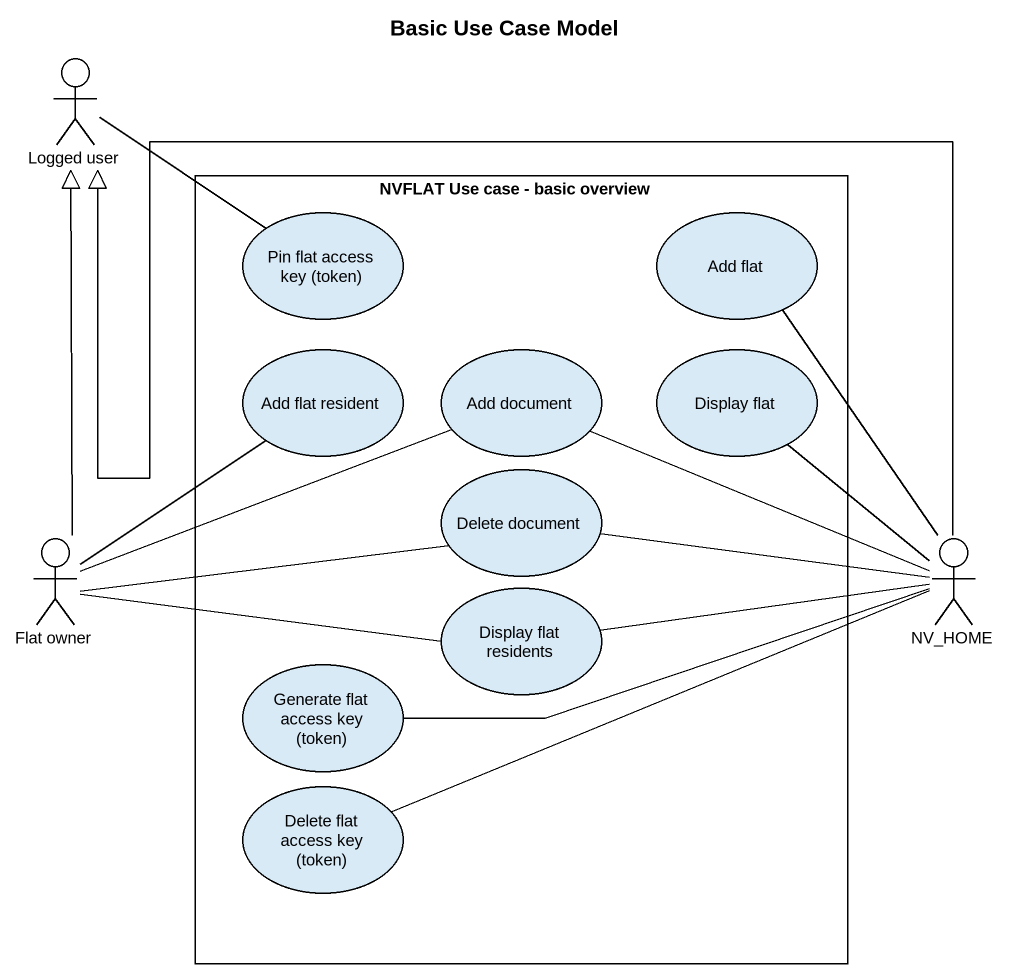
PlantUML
@startuml
title Basic Use Case Model
actor "Logged user" as Logged_user
rectangle "NVFLAT Use case - basic overview" as NVFLAT_Use_case_basic {
  usecase "Pin flat access key (token)" as Pin_flat_access_key_token
  usecase "Add flat" as Add_flat
  usecase "Add flat resident" as Add_flat_resident
  usecase "Add document" as Add_document
  usecase "Display flat" as Display_flat
  usecase "Delete document" as Delete_document
  usecase "Display flat residents" as Display_flat_residents
  usecase "Generate flat access key (token)" as Generate_flat_access_key
  usecase "Delete flat access key (token)" as Delete_flat_access_key_token
}
actor "Flat owner" as Flat_owner
actor NV_HOME
Logged_user -right- Pin_flat_access_key_token
Flat_owner -up-|> Logged_user
Flat_owner -up- Add_flat_resident
Flat_owner -right- Add_document
Flat_owner -right- Delete_document
Flat_owner -right- Display_flat_residents
NV_HOME -left-|> Logged_user
NV_HOME -up- Add_flat
NV_HOME -left- Add_document
NV_HOME -up- Display_flat
NV_HOME -left- Delete_document
NV_HOME -left- Display_flat_residents
NV_HOME -left- Generate_flat_access_key
NV_HOME -left- Delete_flat_access_key_token
@enduml
